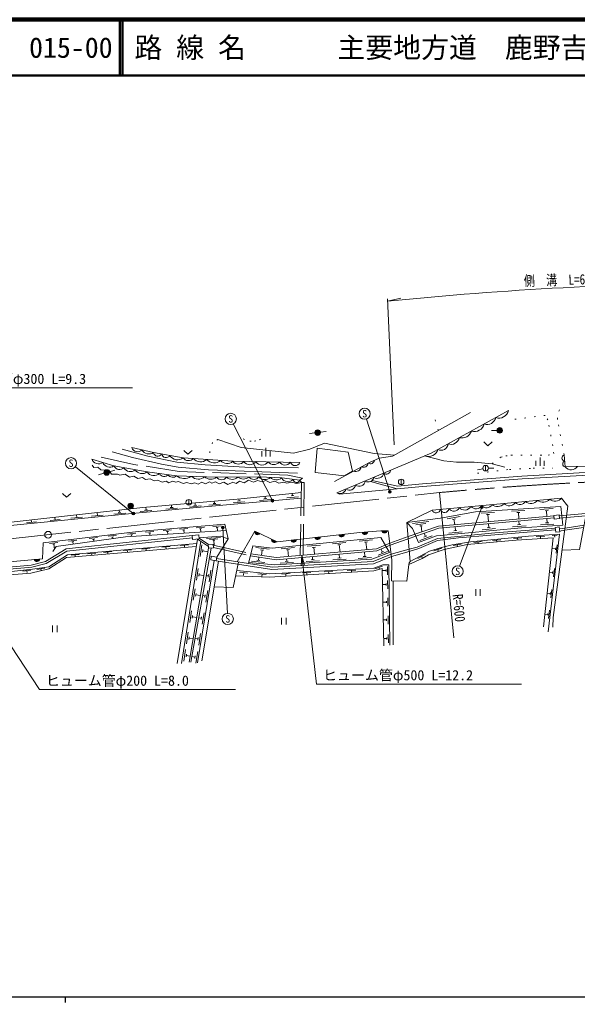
# Model space of a CAD drawing. Units: millimetres at full size, sheet at 1:1000; details may follow other scales. Extents: x 40000 to 680000, y 20000 to 380000.
# Drawn here: x 159832 to 259733, y 204000 to 380000 of the extents above; entities that cross this region are included whole.
import ezdxf
from ezdxf.enums import TextEntityAlignment as Align

# ---------------------------------------------------------------- set-up
doc = ezdxf.new("R2010")
doc.units = ezdxf.units.MM
doc.header["$LTSCALE"] = 1000
for name, pattern in [('CHAIN', [18.5, 12, -1.5, 3.5, -1.5]), ('DASHED', [7.5, 6, -1.5]), ('DOTTED', [1.75, 0.25, -1.5])]:
    doc.linetypes.add(name, pattern=pattern)
for name, color, linetype, lineweight in [('M-BGD', 7, 'Continuous', 13), ('M-BMK', 2, 'CHAIN', 13), ('M-BMK-SRVR', 3, 'Continuous', 13), ('M-STR-HTXT', 7, 'Continuous', 13), ('M-STR-STRC', 7, 'Continuous', 13), ('M-TTL', 2, 'Continuous', 140), ('M-TTL-BAND', 7, 'Continuous', 25), ('M-TTL-LINE', 7, 'Continuous', 50)]:
    doc.layers.add(name, color=color, linetype=linetype, lineweight=lineweight)
doc.layers.add('M-TTL-TXT', color=7, linetype='Continuous')
doc.styles.add('ＭＳ ゴシック', font='')
doc.styles.get('ＭＳ ゴシック').set_extended_font_data('MS Gothic')

# ---------------------------------------------------------------- blocks, each defined once
blk = doc.blocks.new('open_arrow')
at = {"color": 0, "linetype": 'Continuous', "lineweight": -2}
blk.add_lwpolyline([(7.5, 1.25), (0, 0), (7.5, -1.25)], dxfattribs=at)

msp = doc.modelspace()

# ---------------------------------------------------------------- hatches: boundary and pattern name
at = {"layer": 'M-BGD'}
for points in [[(212726, 305987, -1), (213719, 306099, -1)], [(245334, 306434, -0.41421), (245834, 306934, -0.41421), (246334, 306434, -1)], [(174941, 298752, -1), (175900, 299035, -1)], [(179246, 292767, -1), (180205, 293050, -1)], [(202855, 287954, -0.82183), (201959, 288377)], [(205841, 286548, -0.82183), (204944, 286970)], [(213718, 287344, -0.82183), (212733, 287235)], [(218010, 287822, -0.82183), (217025, 287712)], [(221194, 288166, 0.82183), (222180, 288256)], [(225685, 288469, -0.82183), (224694, 288469)], [(208440, 286758, 0.82183), (209425, 286867)], [(162456, 283304, 0.82183), (163443, 283394)]]:
    msp.add_hatch(color=256, dxfattribs=at).paths.add_polyline_path(points)
at = {"layer": 'M-STR-HTXT'}
for points in [[(205212, 294098, -0.41421), (205370, 293781, -0.41421), (205054, 293623, -1)], [(226248, 295650, -0.41421), (226353, 295312, -0.41421), (226015, 295207, -1)], [(242385, 292587, -0.41421), (242512, 292917, -0.41421), (242842, 292790, -1)], [(180164, 291807, -0.41421), (180437, 291583, -0.41421), (180212, 291310, -1)], [(196060, 288848, -0.41421), (196045, 289201, -0.41421), (196398, 289217, -1)]]:
    msp.add_hatch(color=256, dxfattribs=at).paths.add_polyline_path(points)

# ---------------------------------------------------------------- linework, layer by layer
at = {"layer": 'M-BGD', "linetype": 'DOTTED'}
msp.add_line((234845, 306408), (234149, 308610), dxfattribs=at)
at = {"layer": 'M-BGD'}
for p, q in [((245334, 306434), (244334, 306434)), ((212726, 305987), (211732, 305876)), ((213719, 306099), (214713, 306211)), ((203943, 301790), (203943, 303290)), ((203193, 301790), (203193, 302690)), ((204693, 301790), (204693, 302690)), ((252306, 300090), (252306, 300990)), ((253056, 300090), (253056, 301590)), ((253806, 300090), (253806, 300990)), ((175900, 299035), (176860, 299318)), ((242813, 299560), (241835, 299348)), ((243301, 300166), (243301, 299166)), ((243801, 299674), (244801, 299690)), ((174941, 298752), (173982, 298469)), ((223001, 297489), (227496, 296459)), ((228173, 297706), (228173, 296706)), ((210322, 297111), (210822, 297131)), ((222678, 297265), (227463, 295953)), ((190126, 294064), (190126, 293064)), ((199125, 293797), (199092, 294161)), ((202816, 293891), (204907, 294081)), ((203596, 294203), (204084, 294247)), ((203840, 294225), (203803, 294635)), ((207680, 294363), (209771, 294553)), ((208457, 294705), (208945, 294749)), ((208701, 294727), (208665, 295128)), ((182231, 292172), (182718, 292218)), ((182474, 292195), (182430, 292664)), ((186033, 292318), (188124, 292514)), ((186815, 292602), (187303, 292648)), ((187059, 292625), (187017, 293076)), ((190272, 292716), (192363, 292912)), ((191054, 293000), (191542, 293046)), ((191298, 293023), (191257, 293457)), ((193693, 293032), (195784, 293222)), ((194476, 293314), (194964, 293358)), ((194720, 293336), (194681, 293764)), ((198101, 293463), (200193, 293653)), ((198881, 293775), (199369, 293819)), ((255400, 292422), (253005, 292270)), ((165284, 290309), (167076, 290485)), ((166180, 290397), (166139, 290815)), ((169000, 290704), (171090, 290909)), ((170045, 290807), (169998, 291284)), ((172730, 291071), (174820, 291276)), ((173775, 291173), (173728, 291651)), ((176682, 291429), (178772, 291634)), ((177463, 291717), (177951, 291764)), ((177707, 291740), (177666, 292156)), ((181449, 291888), (183539, 292084)), ((238755, 291041), (236393, 290615)), ((237903, 290583), (237352, 290483)), ((237627, 290533), (237802, 289565)), ((244904, 291755), (242509, 291603)), ((244005, 291398), (243446, 291362)), ((243726, 291380), (243807, 290096)), ((250343, 292101), (247948, 291949)), ((249444, 291743), (248885, 291707)), ((249165, 291725), (249237, 290577)), ((254501, 292064), (253942, 292029)), ((254221, 292046), (254286, 291023)), ((254323, 289889), (254275, 290651)), ((161037, 289891), (162828, 290067)), ((161932, 289979), (161891, 290397)), ((189987, 288858), (188492, 288732)), ((192972, 289108), (191477, 288982)), ((192416, 288850), (192068, 288821)), ((192242, 288836), (192292, 288237)), ((195958, 289358), (194463, 289233)), ((195402, 289101), (195054, 289071)), ((195228, 289086), (195283, 288434)), ((233152, 290132), (230177, 289741)), ((232596, 289757), (230811, 289522)), ((231951, 289369), (231535, 289314)), ((231743, 289342), (231884, 288270)), ((237895, 288468), (237825, 289195)), ((242698, 288627), (245087, 288856)), ((243585, 289014), (244143, 289067)), ((243864, 289040), (243798, 289724)), ((248142, 289174), (250535, 289354)), ((249037, 289542), (249596, 289584)), ((249316, 289563), (249268, 290208)), ((253144, 289514), (255539, 289664)), ((254044, 289871), (254603, 289906)), ((256500, 288797), (257528, 288953)), ((173794, 287234), (172305, 287055)), ((173248, 286957), (172901, 286915)), ((173074, 286936), (173119, 286566)), ((177204, 287644), (175715, 287465)), ((176658, 287367), (176311, 287325)), ((176484, 287346), (176522, 287036)), ((180617, 288055), (179127, 287876)), ((180071, 287778), (179723, 287736)), ((179897, 287757), (179937, 287423)), ((183864, 288345), (182369, 288219)), ((183308, 288087), (182959, 288058)), ((183134, 288073), (183170, 287636)), ((187052, 288612), (185557, 288486)), ((186496, 288354), (186148, 288325)), ((186322, 288340), (186363, 287846)), ((191680, 286984), (188021, 264682)), ((189431, 288600), (189083, 288571)), ((189257, 288586), (189303, 288040)), ((191680, 286984), (193646, 285657)), ((191982, 287141), (193674, 286000)), ((195819, 287275), (193326, 287085)), ((195336, 287027), (193840, 286914)), ((202855, 287954), (201959, 288377)), ((205841, 286548), (204944, 286970)), ((213718, 287344), (212733, 287235)), ((218010, 287822), (217025, 287712)), ((222180, 288256), (221194, 288166)), ((225685, 288469), (224694, 288469)), ((231487, 286736), (233734, 287578)), ((232243, 287340), (232767, 287537)), ((232505, 287438), (232288, 288018)), ((236729, 288055), (239118, 288284)), ((237616, 288441), (238174, 288495)), ((249760, 287202), (248267, 287060)), ((249014, 287131), (249042, 286833)), ((253881, 287508), (252384, 287410)), ((253132, 287459), (253152, 287160)), ((256109, 287654), (255211, 287595)), ((255660, 287624), (255680, 287325)), ((256560, 288401), (257474, 288540)), ((166672, 286377), (165183, 286198)), ((166127, 286100), (165779, 286058)), ((165953, 286079), (166062, 285170)), ((170087, 286788), (168598, 286609)), ((169541, 286511), (169194, 286469)), ((169367, 286490), (169420, 286055)), ((183192, 285323), (181698, 285192)), ((182445, 285258), (182471, 284959)), ((186782, 285637), (185288, 285506)), ((186035, 285571), (186061, 285273)), ((190102, 285927), (188608, 285796)), ((188848, 264703), (192288, 286573)), ((189355, 285862), (189381, 285563)), ((193683, 285321), (190188, 264931)), ((190511, 264928), (194125, 285369)), ((192491, 285934), (192165, 283859)), ((194778, 286774), (194429, 286748)), ((194604, 286761), (194672, 285873)), ((204498, 285135), (202117, 285438)), ((209066, 285453), (206677, 285222)), ((209425, 286867), (208440, 286758)), ((213705, 285904), (211316, 285672)), ((212815, 285546), (212258, 285492)), ((212537, 285519), (212661, 284242)), ((218264, 286346), (215875, 286114)), ((217375, 285988), (216817, 285934)), ((217096, 285961), (217224, 284639)), ((223040, 286809), (220651, 286577)), ((222150, 286452), (221593, 286398)), ((221872, 286425), (222002, 285081)), ((223736, 285207), (226131, 286230)), ((223825, 284851), (226176, 285853)), ((224796, 284659), (224601, 285182)), ((235437, 285320), (234007, 284866)), ((238949, 286048), (237470, 285798)), ((238209, 285923), (238259, 285627)), ((242673, 286526), (241180, 286384)), ((241926, 286455), (241955, 286156)), ((246019, 286845), (244526, 286703)), ((245272, 286774), (245301, 286476)), ((255834, 285233), (255221, 285305)), ((255814, 285059), (255854, 285407)), ((255955, 284464), (256130, 285953)), ((163443, 283394), (162456, 283304)), ((170526, 284216), (169032, 284085)), ((169779, 284150), (169805, 283852)), ((173457, 284472), (171963, 284341)), ((172710, 284407), (172736, 284108)), ((176344, 284724), (174850, 284594)), ((175597, 284659), (175623, 284360)), ((179858, 285031), (178364, 284901)), ((179111, 284966), (179137, 284667)), ((192662, 285092), (192586, 284608)), ((192624, 284850), (193576, 284700)), ((202605, 283162), (202662, 283730)), ((203551, 284983), (202996, 285054)), ((203274, 285019), (203150, 284047)), ((208176, 285096), (207619, 285042)), ((207674, 283000), (207647, 283441)), ((207898, 285069), (208017, 283837)), ((212319, 283281), (212285, 283845)), ((215951, 283230), (218347, 283374)), ((216853, 283555), (217412, 283588)), ((217133, 283571), (217091, 284264)), ((220466, 283502), (222862, 283647)), ((221368, 283827), (221927, 283861)), ((221648, 283844), (221599, 284657)), ((224047, 284091), (225734, 284720)), ((224599, 284585), (224993, 284732)), ((232461, 284201), (231135, 283499)), ((231798, 283850), (231938, 283585)), ((234722, 285093), (234813, 284807)), ((164362, 281759), (162881, 281522)), ((163622, 281641), (163669, 281345)), ((191821, 281675), (191495, 279600)), ((191695, 264803), (194700, 283145)), ((192495, 265142), (195436, 283029)), ((201384, 283012), (203773, 282774)), ((202327, 283189), (202884, 283134)), ((206492, 282658), (208888, 282803)), ((207394, 282983), (207953, 283017)), ((211138, 282939), (213534, 283083)), ((212040, 283264), (212599, 283298)), ((224853, 282142), (223438, 281646)), ((224145, 281894), (224265, 281554)), ((225727, 280582), (225727, 282082)), ((255452, 280196), (255628, 281686)), ((161863, 281375), (160372, 281210)), ((161118, 281292), (161151, 280994)), ((191992, 280833), (191916, 280349)), ((191954, 280591), (192848, 280450)), ((193643, 280404), (193259, 280467)), ((193603, 280162), (193682, 280646)), ((193769, 279319), (194108, 281392)), ((200723, 280894), (199230, 281032)), ((199976, 280963), (199932, 280485)), ((204014, 280621), (202520, 280758)), ((203267, 280689), (203228, 280271)), ((208265, 280787), (206767, 280705)), ((207516, 280746), (207536, 280387)), ((212013, 280992), (210515, 280910)), ((211264, 280951), (211284, 280591)), ((215934, 281206), (214436, 281124)), ((215185, 281165), (215204, 280805)), ((220023, 281429), (218526, 281347)), ((219275, 281388), (219294, 281029)), ((225457, 281332), (224804, 281332)), ((225457, 281157), (225457, 281507)), ((255331, 280965), (254753, 281033)), ((255311, 280792), (255352, 281139)), ((191255, 278080), (190929, 276006)), ((225488, 278821), (224856, 278814)), ((225490, 278646), (225486, 278996)), ((225767, 278075), (225749, 279574)), ((226748, 279497), (226750, 268005)), ((191427, 277238), (191351, 276754)), ((191389, 276996), (192233, 276863)), ((193047, 276769), (192617, 276839)), ((193008, 276527), (193087, 277010)), ((193174, 275684), (193513, 277756)), ((225805, 274952), (225787, 276452)), ((241532, 278015), (241532, 276815)), ((242332, 278015), (242332, 276815)), ((254888, 277203), (254340, 277267)), ((254868, 277029), (254909, 277376)), ((255009, 276433), (255185, 277923)), ((225526, 275698), (224920, 275691)), ((225528, 275523), (225524, 275873)), ((190632, 274114), (190305, 272040)), ((190803, 273272), (190727, 272788)), ((190765, 273030), (191555, 272906)), ((192395, 272789), (191915, 272867)), ((192356, 272547), (192435, 273031)), ((192522, 271704), (192861, 273776)), ((206751, 272845), (206751, 271645)), ((207551, 272845), (207551, 271645)), ((225844, 271741), (225826, 273241)), ((254451, 273491), (253933, 273552)), ((254431, 273318), (254472, 273665)), ((254572, 272722), (254748, 274212)), ((165738, 271516), (165738, 270316)), ((166538, 271516), (166538, 270316)), ((225565, 272487), (224985, 272480)), ((225567, 272312), (225563, 272662)), ((190034, 270314), (189707, 268239)), ((190205, 269472), (190129, 268988)), ((191749, 268842), (191828, 269325)), ((191915, 267999), (192254, 270071)), ((225608, 268968), (225604, 269318)), ((225885, 268397), (225867, 269897)), ((190167, 269230), (190905, 269114)), ((191789, 269084), (191261, 269170)), ((225606, 269143), (225054, 269137)), ((189543, 267191), (189216, 265117)), ((189714, 266349), (189638, 265865)), ((189676, 266107), (190371, 265998)), ((191258, 265844), (190689, 265937)), ((191218, 265603), (191298, 266086)), ((191384, 264760), (191724, 266832))]:
    msp.add_line(p, q, dxfattribs=at)
at = {"layer": 'M-BGD', "linetype": 'DASHED'}
for p, q in [((210322, 297111), (210107, 284019)), ((210822, 297131), (210608, 284063)), ((256509, 291139), (262704, 291673)), ((256552, 290741), (262726, 291273)), ((257474, 288540), (260857, 289053)), ((257528, 288953), (260935, 289469)), ((226131, 286230), (229401, 287408)), ((226176, 285853), (229435, 287027)), ((194515, 285909), (201271, 284334)), ((194560, 285488), (201176, 283946)), ((226367, 284252), (229599, 285160)), ((195116, 283484), (200839, 282579)), ((226415, 283850), (229635, 284755)), ((195054, 283089), (200777, 282183)), ((229574, 282447), (229202, 279436))]:
    msp.add_line(p, q, dxfattribs=at)
at = {"layer": 'M-BGD'}
for points in [[(247386, 309976), (233523, 302349), (216659, 295225)], [(216209, 297262), (222475, 300689), (224243, 301450), (226638, 301807), (240609, 309640)], [(257375, 302031), (257578, 299883), (277403, 300491), (281869, 304141), (285208, 307248)], [(195348, 304794), (199523, 303382), (208891, 302344), (211821, 303048), (214428, 304169), (223340, 302270), (226997, 302008)], [(178224, 303103), (182800, 301831), (188008, 300739), (193077, 300239), (201160, 299805), (209764, 299709)], [(179914, 303344), (183805, 302463), (189116, 301539), (198020, 300906), (210022, 300715)], [(189237, 302863), (189987, 302163), (190737, 302863)], [(242967, 304364), (243717, 303664), (244467, 304364)], [(172732, 301276), (176731, 300081), (182663, 299006), (187928, 298292), (195092, 298043), (202698, 298100), (206771, 297917), (210038, 297502), (210322, 297111)], [(176394, 302587), (180023, 301577), (185221, 300401), (188231, 299837), (193687, 299384), (209582, 298797)], [(246746, 299840), (244472, 300453), (241241, 300724), (238064, 300724), (235844, 300994), (232378, 301865)], [(210322, 297111), (209416, 296938), (208528, 297141), (207680, 296962), (207183, 297137), (206287, 296962), (205548, 297316), (204672, 297112), (203934, 297455), (203247, 297199), (202433, 297491), (201733, 297172), (200838, 297526), (200045, 297056), (199240, 297346), (198595, 296914), (198047, 297159), (197094, 296747), (196384, 297149), (195557, 296890), (194925, 297246), (194285, 297003), (193831, 297197), (193126, 296873), (192486, 297165), (191781, 296809), (191197, 297074), (190555, 296844), (189803, 297104), (189147, 296909), (188309, 297310), (187838, 297174), (187196, 297355), (186529, 297025), (186053, 297318), (185378, 297174), (184600, 297521), (183900, 297422), (183226, 297764), (182387, 297655), (181853, 298027), (181013, 297813), (180261, 298267), (179495, 298065), (178750, 298574), (177766, 298404), (177334, 298593), (176268, 298584), (175828, 299321), (174381, 299368), (173815, 299838), (173105, 299783), (172792, 300195)], [(216659, 295225), (217112, 294989), (232022, 296378), (249832, 297769), (272418, 299026), (277044, 299310)], [(227496, 296459), (231979, 296877), (249798, 298267), (272389, 299525), (277005, 299808)], [(155638, 298354), (156658, 298284), (155423, 294958), (153478, 289485), (170028, 291325), (181914, 292617), (199427, 294191), (210292, 295294)], [(130949, 287377), (131628, 287194), (154505, 289039), (179330, 291478), (192216, 292687), (210276, 294328)], [(167496, 295158), (168246, 294458), (168996, 295158)], [(255354, 271185), (255420, 272938), (258043, 292860), (256893, 294311), (233747, 292146), (229180, 289913), (229793, 282960), (229607, 282716), (229574, 282447)], [(285292, 274459), (286823, 288111), (287849, 294721), (286865, 295551), (261837, 294301), (260115, 285083), (257055, 284972)], [(229401, 287408), (234867, 289305), (255526, 291133)], [(229435, 287027), (234946, 288941), (255565, 290765)], [(195156, 283739), (197166, 287008), (196596, 289622), (181075, 288322), (164021, 286270), (163903, 283436), (134891, 280786), (135038, 279420), (135801, 278395), (138034, 278395), (152354, 280012), (156492, 280445), (161837, 280863), (165085, 281642), (168239, 283659), (191462, 285654)], [(229599, 285160), (231048, 285514), (234672, 287056), (244963, 288089), (255792, 288949)], [(190729, 287603), (168176, 285219), (164445, 282958), (161923, 282308), (135935, 279993)], [(190771, 287205), (168307, 284830), (164602, 282585), (161991, 281912), (135972, 279595)], [(165756, 284732), (166389, 285637), (178768, 287346), (196832, 288536)], [(191977, 287193), (195804, 287484), (197166, 287008)], [(229202, 279436), (226425, 279505), (226488, 283236), (225865, 288469), (224514, 288469), (220746, 288126), (205977, 286484), (201940, 288385), (198809, 282900)], [(200839, 282579), (201625, 285773), (205058, 285336), (224534, 287225), (226094, 284567), (222911, 283380), (205519, 282329), (200891, 282790)], [(253681, 271249), (255428, 287195), (248794, 286793), (240003, 285980), (235900, 285096), (233058, 284127), (231913, 283483), (229574, 282447)], [(229635, 284755), (231360, 285285), (234692, 286713), (238437, 287169), (255826, 288637)], [(229793, 282960), (233228, 284777), (235403, 285466), (237316, 285924), (240606, 286480), (250972, 287469), (256563, 287834), (254502, 270333)], [(136429, 279636), (136949, 278771), (162150, 281557), (165046, 282021), (168381, 284179), (191552, 286204)], [(201271, 284334), (205786, 283643), (223736, 285207)], [(200777, 282183), (205020, 281518), (223230, 282542), (226415, 283850)], [(200839, 282579), (205040, 281920), (223140, 282937), (226367, 284252)], [(201176, 283946), (205776, 283278), (223825, 284851)], [(194675, 278399), (198076, 278299), (199032, 282865)], [(225080, 267857), (224797, 281682), (223293, 281270), (204610, 280134), (198519, 280413)], [(198709, 281321), (204670, 280771), (223301, 281789), (224871, 282339), (225985, 282339), (226160, 267967)]]:
    msp.add_lwpolyline(points, dxfattribs=at)
at = {"layer": 'M-BGD', "linetype": 'DOTTED'}
for points in [[(257375, 302031), (256155, 308411), (256425, 309884), (256790, 310695)], [(244472, 300453), (246026, 301623), (246902, 301862), (247846, 301981), (254520, 301992), (255515, 302278), (255346, 303680), (254433, 308315), (253982, 309121), (247296, 308267)], [(195348, 304794), (194371, 304241), (193885, 302686), (193913, 301198)], [(199851, 304899), (201049, 304528), (201885, 304496), (202792, 304741), (204022, 305592)], [(241835, 298758), (247594, 299447), (251798, 299663), (255353, 299663)]]:
    msp.add_lwpolyline(points, dxfattribs=at)
at = {"layer": 'M-BGD'}
for points in [[(212782, 298869), (213109, 303264), (218661, 302554), (219457, 299134), (218008, 298272)], [(229180, 289913), (230229, 288853), (231262, 286332), (234480, 287538), (249738, 289001), (257125, 289463), (256773, 292810), (241480, 291838), (235198, 290704)], [(255517, 291218), (256490, 291321), (256562, 290644), (255589, 290540)], [(255779, 289071), (256481, 289145), (256573, 288278), (255872, 288203)], [(190729, 287603), (191919, 287731), (191996, 287018), (190807, 286889)], [(193610, 285993), (194495, 286089), (194568, 285416), (193683, 285321)], [(194154, 283898), (195156, 283739), (195054, 283089), (194051, 283248)]]:
    msp.add_lwpolyline(points, close=True, dxfattribs=at)
at = {"layer": 'M-BGD', "linetype": 'DASHED'}
msp.add_lwpolyline([(210038, 297502), (210493, 297897), (207886, 298446), (188424, 299053), (180298, 300352), (173671, 301786)], dxfattribs=at)
at = {"layer": 'M-BGD'}
for centre in [(213222, 306043), (245834, 306434), (175421, 298894), (243301, 299666), (228173, 297206), (190126, 293564), (179725, 292908)]:
    msp.add_circle(centre, 500, dxfattribs=at)
for centre, radius, start, end in [((245669, 310400), 1769, 251.49801, 346.1408), ((243580, 309066), 1566, 250.31219, 347.32664), ((239044, 306866), 1794, 255.12454, 342.5143), ((241301, 308055), 1812, 252.44904, 345.18979), ((237100, 305451), 1517, 249.73805, 347.90076), ((180965, 303747), 1125, 200.95633, 313.51941), ((182991, 303664), 1450, 210.37393, 304.10181), ((233107, 303442), 1684, 246.85577, 345.35936), ((235318, 304136), 1261, 242.58528, 355.05353), ((173980, 301807), 1356, 203.06648, 303.66973), ((184566, 302590), 772, 189.47896, 330.7968), ((186056, 302410), 839, 193.52666, 326.7491), ((188102, 302690), 1534, 208.87582, 311.39996), ((190092, 302195), 1175, 213.90014, 317.95541), ((192228, 302369), 1587, 217.24283, 314.61272), ((194679, 302401), 1772, 221.01341, 310.84215), ((196997, 301943), 1457, 217.27442, 314.58114), ((222694, 301115), 666, 232.49576, 356.05061), ((257523, 301503), 548, 105.62155, 265.16295), ((175959, 301141), 1312, 200.66917, 306.06705), ((177726, 300484), 1073, 202.0464, 317.40873), ((179648, 300304), 1257, 205.73584, 313.7193), ((181764, 300162), 1464, 211.56905, 307.88608), ((199016, 301629), 1231, 215.98849, 322.19093), ((201079, 301598), 1309, 213.56688, 324.61252), ((203254, 301488), 1283, 210.33619, 327.84324), ((205361, 301621), 1307, 218.64413, 319.53529), ((207346, 301378), 1161, 211.42923, 326.75017), ((209174, 301036), 906, 198.93622, 339.24321), ((220025, 300103), 1017, 249.26611, 348.07697), ((221378, 300746), 925, 247.26678, 350.0763), ((225527, 299316), 720, 229.12545, 356.67072), ((257658, 300432), 555, 109.14859, 261.63591), ((258630, 300721), 1346, 218.53729, 324.97601), ((183909, 299826), 1492, 213.34677, 311.19858), ((185729, 299084), 920, 204.4089, 320.13644), ((187266, 299011), 978, 211.89588, 312.64947), ((189279, 299999), 2178, 231.64748, 304.3788), ((191845, 299393), 1692, 224.96232, 311.06395), ((194069, 299367), 1673, 228.31739, 307.70888), ((195997, 298720), 1130, 216.79595, 324.05468), ((197896, 299106), 1438, 226.85853, 313.9921), ((199905, 299319), 1605, 231.0147, 309.83594), ((201811, 298748), 1099, 216.98695, 323.86368), ((203762, 299058), 1432, 222.04321, 312.81365), ((205805, 299118), 1542, 226.05633, 308.80053), ((207890, 298513), 1268, 208.05143, 317.48725), ((209453, 297754), 637, 188.85454, 336.68414), ((222304, 298149), 960, 234.04505, 351.75112), ((223878, 299046), 1209, 238.91038, 346.88579), ((217145, 296342), 1218, 246.47624, 339.31993), ((218902, 296862), 1133, 237.01134, 348.78483), ((220669, 297498), 1079, 232.5164, 353.27977), ((253590, 295208), 1635, 232.59091, 318.09792), ((255762, 295150), 1408, 227.26416, 323.42468), ((234452, 292392), 747, 199.24002, 351.44878), ((235945, 292528), 793, 198.12478, 352.56405), ((237605, 293029), 1063, 214.66155, 336.02727), ((239541, 293467), 1299, 222.03861, 328.65022), ((241551, 293622), 1225, 222.67693, 328.01191), ((243450, 293734), 1149, 221.48988, 329.19895), ((245408, 294220), 1448, 227.87089, 322.81794), ((247518, 294241), 1311, 223.10843, 327.58039), ((249474, 294331), 1162, 223.08041, 327.60843), ((251435, 294782), 1453, 227.60851, 323.08032), ((202449, 288254), 505, 165.94905, 323.60724), ((205434, 286848), 505, 165.94905, 323.60724), ((213215, 287387), 505, 197.51323, 355.17142), ((217506, 287864), 505, 197.51323, 355.17142), ((221678, 288309), 505, 196.38132, 354.03951), ((225189, 288567), 505, 191.1709, 348.8291), ((208922, 286910), 505, 197.51323, 355.17142), ((162941, 283447), 505, 196.39007, 354.04826)]:
    msp.add_arc(centre, radius, start, end, dxfattribs=at)
at = {"layer": 'M-BMK'}
msp.add_line((65112, 276999), (235057, 295302), dxfattribs=at)
msp.add_arc((290329, -302147), 600000, 87.75442, 95.28557, dxfattribs=at)
at = {"layer": 'M-BMK-SRVR'}
msp.add_circle((164917, 287748), 600, dxfattribs=at)
at = {"layer": 'M-STR-HTXT'}
for p, q in [((226892, 303849), (225702, 329972)), ((225721, 329558), (228107, 330136)), ((226131, 295429), (221936, 308472)), ((205133, 293861), (198106, 307603)), ((180188, 291558), (169813, 299928)), ((235057, 295302), (237579, 269260)), ((242613, 292689), (238644, 282124)), ((196229, 289032), (197061, 273669))]:
    msp.add_line(p, q, dxfattribs=at)
for points in [[(131052, 286690), (144955, 314051), (180052, 314051)], [(210363, 284042), (213023, 260976), (249758, 260976)], [(149159, 281565), (163362, 260001), (198525, 260001)]]:
    msp.add_lwpolyline(points, dxfattribs=at)
for centre in [(205133, 293861), (226131, 295429), (242613, 292689), (180188, 291558), (196229, 289032)]:
    msp.add_circle(centre, 250, dxfattribs=at)
msp.add_arc((290329, -302147), 635000, 90.1475, 95.83964, dxfattribs=at)
at = {"layer": 'M-STR-STRC'}
for centre in [(221629, 309423), (197651, 308494), (169035, 300556), (238293, 281188), (197116, 272670)]:
    msp.add_circle(centre, 1000, dxfattribs=at)
at = {"layer": 'M-TTL'}
msp.add_line((680000, 380000), (40000, 380000), dxfattribs=at)
at = {"layer": 'M-TTL-BAND'}
for p, q in [((40000, 205000), (579000, 205000)), ((168000, 205000), (168000, 204000))]:
    msp.add_line(p, q, dxfattribs=at)
at = {"layer": 'M-TTL-LINE'}
for p, q in [((177750, 380000), (177750, 370000)), ((178250, 380000), (178250, 370000)), ((40000, 370000), (680000, 370000))]:
    msp.add_line(p, q, dxfattribs=at)

# ---------------------------------------------------------------- block references
at = {"layer": 'M-STR-HTXT', "xscale": 240, "yscale": 240, "rotation": 276.6}
msp.add_blockref('open_arrow', (210363, 284042), dxfattribs=at)

# ---------------------------------------------------------------- texts
at = {"layer": 'M-STR-HTXT', "style": 'ＭＳ ゴシック', "width": 0.8}
msp.add_text('側\u3000溝\u3000L=60.0', height=1833, rotation=1.571, dxfattribs=at).set_placement((257168, 331935), align=Align.BOTTOM_CENTER)
at = {"layer": 'M-STR-HTXT', "style": 'ＭＳ ゴシック'}
for s, p in [('ヒューム管φ300 L=9.3', (146120, 314205)), ('ヒューム管φ200 L=8.0', (164527, 260155)), ('ヒューム管φ500 L=12.2', (214188, 261129))]:
    msp.add_text(s, height=1833, dxfattribs=at).set_placement(p, align=Align.BOTTOM_LEFT)
at = {"layer": 'M-STR-HTXT', "style": 'ＭＳ ゴシック', "width": 0.8}
msp.add_text('R=600', height=1833, rotation=275.532, dxfattribs=at).set_placement((236832, 276973), align=Align.BOTTOM_LEFT)
at = {"layer": 'M-STR-STRC', "style": 'ＭＳ ゴシック'}
for p in [(221629, 309423), (197651, 308494), (169035, 300556), (238293, 281188), (197116, 272670)]:
    msp.add_text('S', height=1320, dxfattribs=at).set_placement(p, align=Align.MIDDLE_CENTER)
at = {"layer": 'M-TTL-TXT', "style": 'ＭＳ ゴシック'}
for s, p in [('015-00', (161521, 375000)), ('路 線 名', (180380, 375000)), ('主要地方道\u3000鹿野吉賀線', (216734, 375000))]:
    msp.add_text(s, height=3666, dxfattribs=at).set_placement(p, align=Align.MIDDLE_LEFT)

doc.saveas('drawing.dxf')
